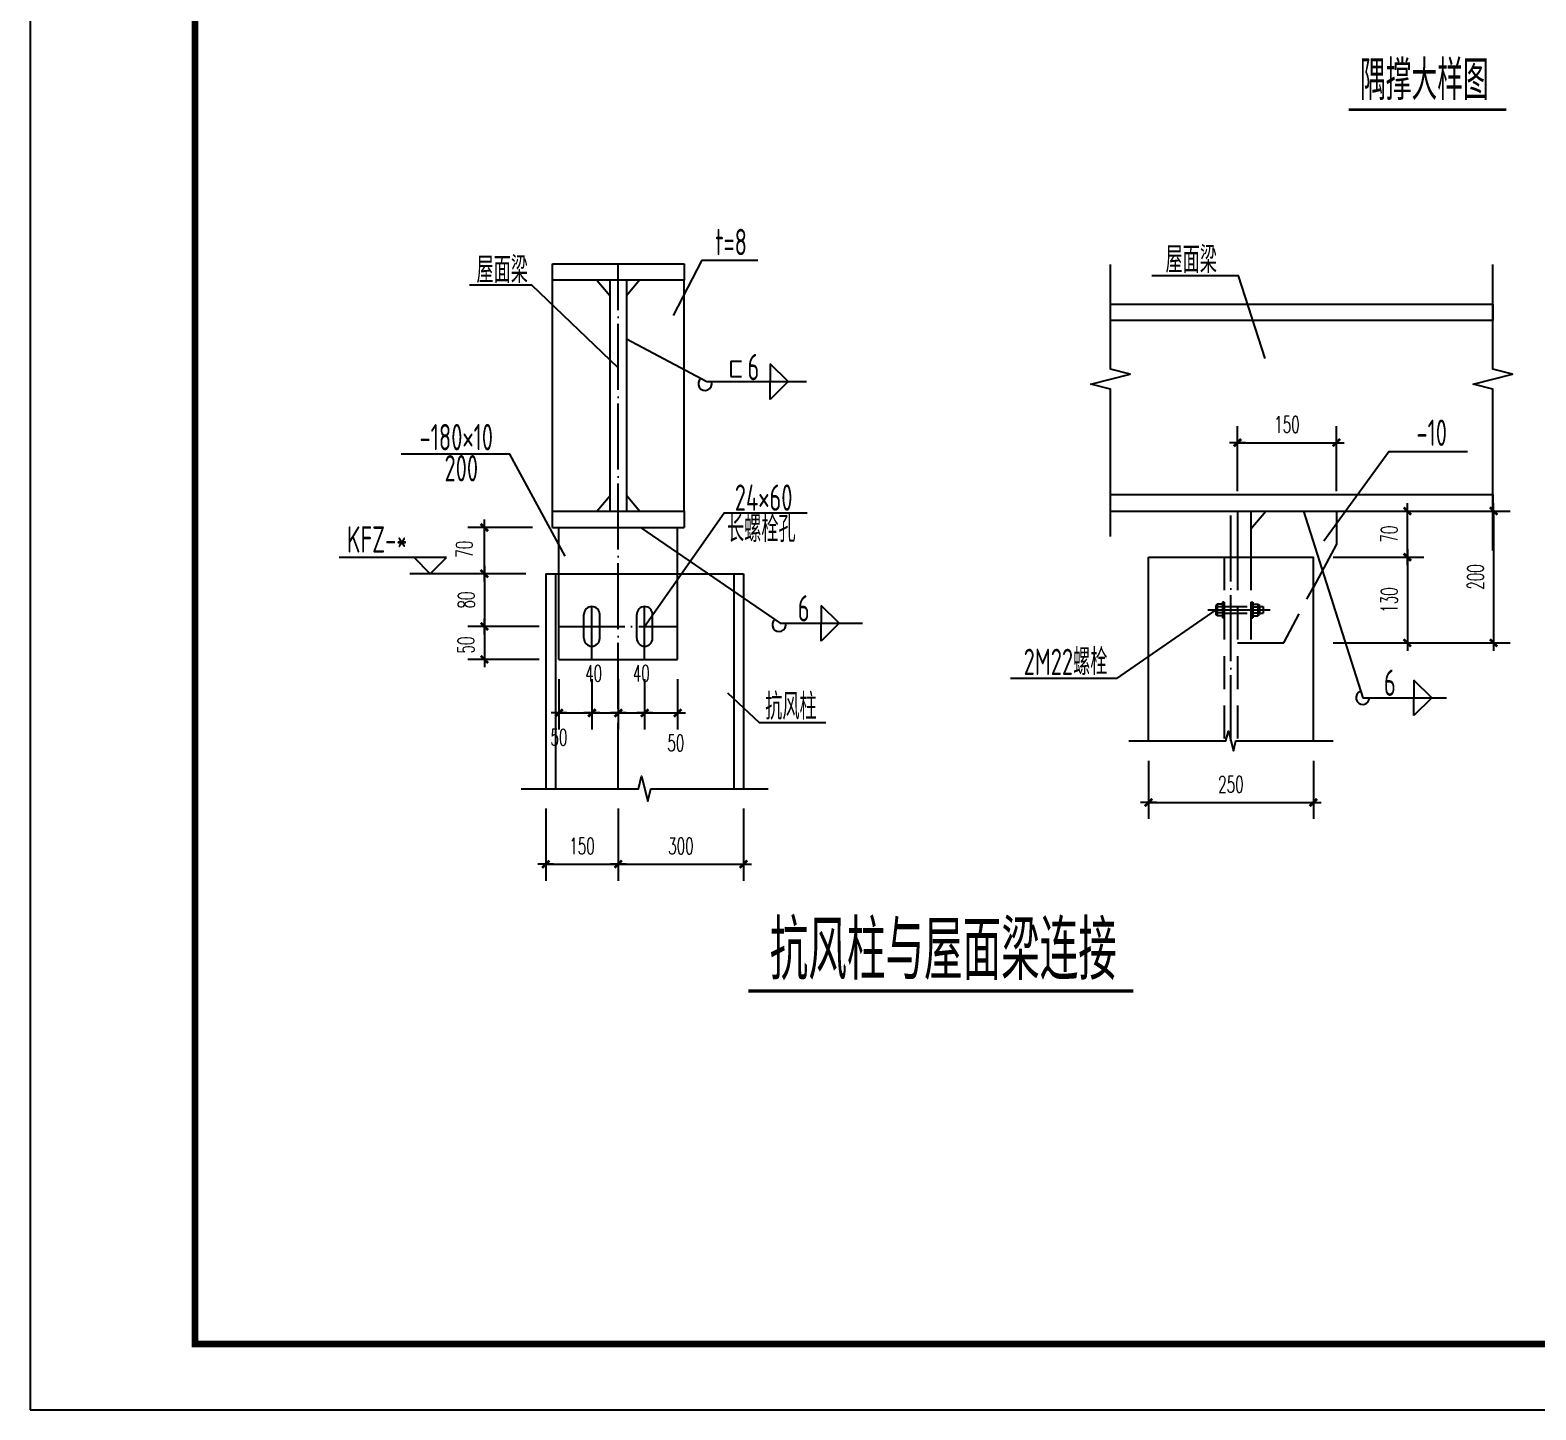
# Model space of a CAD drawing. Extents: x 14207793 to 14719554, y -1675802 to -1228715.
# Drawn here: x 14520842 to 14543680, y -1588998 to -1568071 of the extents above; entities that cross this region are included whole.
import ezdxf
from ezdxf.enums import TextEntityAlignment as Align

# ---------------------------------------------------------------- set-up
doc = ezdxf.new("R2010")
doc.units = 0
doc.header["$LTSCALE"] = 500
doc.header["$MEASUREMENT"] = 0
for name, pattern in [('DASHED2', [0.375, 0.25, -0.125]), ('DOTE', [2.42, 2, -0.2, 0.02, -0.2]), ('x2', [1.25, 0.75, -0.5])]:
    doc.linetypes.add(name, pattern=pattern)
doc.layers.get('0').update_dxf_attribs({"linetype": 'CONTINUOUS'})
doc.layers.get('DEFPOINTS').update_dxf_attribs({"color": 140, "linetype": 'CONTINUOUS'})
for name, color, linetype in [('08', 3, 'CONTINUOUS'), ('BOLT', 2, 'CONTINUOUS'), ('BOLTFILL', 2, 'CONTINUOUS'), ('BOLTX', 2, 'x2'), ('DIM', 3, 'CONTINUOUS'), ('DOTE', 8, 'DOTE'), ('PUB_DIM', 3, 'CONTINUOUS'), ('PUB_TITLE', 4, 'CONTINUOUS'), ('S', 2, 'CONTINUOUS'), ('SYMB', 7, 'CONTINUOUS'), ('柱子', 3, 'CONTINUOUS')]:
    doc.layers.add(name, color=color, linetype=linetype)
doc.styles.add('DIM_FONT', font='SIMPLEX.shx', dxfattribs={"width": 0.6})
doc.styles.get("Standard").update_dxf_attribs({"font": 'SYSZ.shx', "width": 0.75, "bigfont": 'SYFS.shx'})
doc.styles.add('TSSD_REIN', font='Tssdeng.shx', dxfattribs={"width": 0.65, "bigfont": 'hztxt.shx'})
doc.dimstyles.new('DIMN$0', dxfattribs={"dimtxt": 250, "dimasz": 0.8, "dimexe": 250, "dimexo": 300, "dimgap": 150, "dimtad": 1, "dimdec": 0, "dimzin": 0, "dimdsep": 46, "dimtxsty": 'DIM_FONT', "dimblk": '_DIMX', "dimcen": 0.09, "dimclrt": 7, "dimadec": 0, "dimazin": 0, "dimtfac": 1, "dimtdec": 0, "dimtix": 1, "dimtmove": 2, "dimatfit": 3, "dimldrblk": '_DIMX', "dimfxl": 0, "dimtolj": 1, "dimtzin": 0, "dimarcsym": 0})
doc.dimstyles.get("Standard").update_dxf_attribs({"dimtxt": 0.18, "dimasz": 0.18, "dimexe": 0.18, "dimexo": 0.0625, "dimgap": 0.09, "dimtad": 0, "dimtih": 1, "dimtoh": 1, "dimdec": 4, "dimzin": 0, "dimdsep": 46, "dimtxsty": 'Standard', "dimcen": 0.09, "dimadec": 0, "dimazin": 0, "dimtfac": 1, "dimtdec": 4, "dimtofl": 0, "dimtmove": 0, "dimatfit": 3, "dimfxl": 0, "dimtolj": 1, "dimtzin": 0, "dimarcsym": 0})

# ---------------------------------------------------------------- blocks, each defined once
blk = doc.blocks.new('_DIMX')
blk.add_line((-150, 0), (150, 0))
at = {"const_width": 50}
blk.add_lwpolyline([(-70, -70), (70, 70)], dxfattribs=at)
blk = doc.blocks.new('*D1123')
at = {"layer": 'DEFPOINTS', "color": 0}
for p in [(14527732, -1575615), (14528764, -1575615), (14528663, -1576315)]:
    blk.add_point(p, dxfattribs=at)
at = {"layer": 'PUB_DIM', "color": 0, "lineweight": -2}
for p, q in [((14528464, -1575615), (14527482, -1575615)), ((14527732, -1576314), (14527732, -1575616)), ((14528363, -1576315), (14527482, -1576315))]:
    blk.add_line(p, q, dxfattribs=at)
at = {"layer": 'PUB_DIM', "color": 0, "lineweight": -2, "xscale": 0.8, "yscale": 0.8, "zscale": 0.8}
for p, rotation in [((14527732, -1575615), 90), ((14527732, -1576315), 270)]:
    blk.add_blockref('_DIMX', p, dxfattribs=dict(at, rotation=rotation))
at = {"layer": 'PUB_DIM', "color": 7, "insert": (14527428, -1575944), "char_height": 250, "attachment_point": 5, "rotation": 90, "style": 'DIM_FONT'}
blk.add_mtext('\\A1;70', dxfattribs=at)
blk = doc.blocks.new('*D1124')
at = {"layer": 'DEFPOINTS', "color": 0}
for p in [(14528663, -1576315), (14527732, -1577115), (14528863, -1577115)]:
    blk.add_point(p, dxfattribs=at)
at = {"layer": 'PUB_DIM', "color": 0, "lineweight": -2}
for p, q in [((14528363, -1576315), (14527482, -1576315)), ((14527732, -1576316), (14527732, -1577114)), ((14528563, -1577115), (14527482, -1577115))]:
    blk.add_line(p, q, dxfattribs=at)
at = {"layer": 'PUB_DIM', "color": 0, "lineweight": -2, "xscale": 0.8, "yscale": 0.8, "zscale": 0.8}
for p, rotation in [((14527732, -1576315), 90), ((14527732, -1577115), 270)]:
    blk.add_blockref('_DIMX', p, dxfattribs=dict(at, rotation=rotation))
at = {"layer": 'PUB_DIM', "color": 7, "insert": (14527457, -1576715), "char_height": 250, "attachment_point": 5, "rotation": 90, "style": 'DIM_FONT'}
blk.add_mtext('\\A1;80', dxfattribs=at)
blk = doc.blocks.new('*D1125')
at = {"layer": 'DEFPOINTS', "color": 0}
for p in [(14528863, -1577115), (14527732, -1577615), (14528863, -1577615)]:
    blk.add_point(p, dxfattribs=at)
at = {"layer": 'PUB_DIM', "color": 0, "lineweight": -2}
for p, q in [((14528563, -1577115), (14527482, -1577115)), ((14527732, -1577116), (14527732, -1577614)), ((14528563, -1577615), (14527482, -1577615))]:
    blk.add_line(p, q, dxfattribs=at)
at = {"layer": 'PUB_DIM', "color": 0, "lineweight": -2, "xscale": 0.8, "yscale": 0.8, "zscale": 0.8}
for p, rotation in [((14527732, -1577115), 90), ((14527732, -1577615), 270)]:
    blk.add_blockref('_DIMX', p, dxfattribs=dict(at, rotation=rotation))
at = {"layer": 'PUB_DIM', "color": 7, "insert": (14527452, -1577398), "char_height": 250, "attachment_point": 5, "rotation": 90, "style": 'DIM_FONT'}
blk.add_mtext('\\A1;50', dxfattribs=at)
blk = doc.blocks.new('*D1126')
at = {"layer": 'DEFPOINTS', "color": 0}
for p in [(14529363, -1577615), (14529763, -1577615), (14529763, -1578427)]:
    blk.add_point(p, dxfattribs=at)
at = {"layer": 'PUB_DIM', "color": 0, "lineweight": -2}
for p, q in [((14529363, -1577915), (14529363, -1578677)), ((14529763, -1577915), (14529763, -1578677)), ((14529364, -1578427), (14529762, -1578427))]:
    blk.add_line(p, q, dxfattribs=at)
at = {"layer": 'PUB_DIM', "color": 0, "lineweight": -2, "xscale": 0.8, "yscale": 0.8, "zscale": 0.8, "rotation": 180}
blk.add_blockref('_DIMX', (14529363, -1578427), dxfattribs=at)
at = {"layer": 'PUB_DIM', "color": 0, "lineweight": -2, "xscale": 0.8, "yscale": 0.8, "zscale": 0.8}
blk.add_blockref('_DIMX', (14529763, -1578427), dxfattribs=at)
at = {"layer": 'PUB_DIM', "color": 7, "insert": (14529389, -1577827), "char_height": 250, "attachment_point": 5, "style": 'DIM_FONT'}
blk.add_mtext('\\A1;40', dxfattribs=at)
blk = doc.blocks.new('*D1127')
at = {"layer": 'DEFPOINTS', "color": 0}
for p in [(14529763, -1577615), (14530163, -1577615), (14530163, -1578427)]:
    blk.add_point(p, dxfattribs=at)
at = {"layer": 'PUB_DIM', "color": 0, "lineweight": -2}
for p, q in [((14529763, -1577915), (14529763, -1578677)), ((14530163, -1577915), (14530163, -1578677)), ((14529764, -1578427), (14530162, -1578427))]:
    blk.add_line(p, q, dxfattribs=at)
at = {"layer": 'PUB_DIM', "color": 0, "lineweight": -2, "xscale": 0.8, "yscale": 0.8, "zscale": 0.8, "rotation": 180}
blk.add_blockref('_DIMX', (14529763, -1578427), dxfattribs=at)
at = {"layer": 'PUB_DIM', "color": 0, "lineweight": -2, "xscale": 0.8, "yscale": 0.8, "zscale": 0.8}
blk.add_blockref('_DIMX', (14530163, -1578427), dxfattribs=at)
at = {"layer": 'PUB_DIM', "color": 7, "insert": (14530111, -1577827), "char_height": 250, "attachment_point": 5, "style": 'DIM_FONT'}
blk.add_mtext('\\A1;40', dxfattribs=at)
blk = doc.blocks.new('*D1128')
at = {"layer": 'DEFPOINTS', "color": 0}
for p in [(14530163, -1577615), (14530663, -1577615), (14530663, -1578427)]:
    blk.add_point(p, dxfattribs=at)
at = {"layer": 'PUB_DIM', "color": 0, "lineweight": -2}
for p, q in [((14530163, -1577915), (14530163, -1578677)), ((14530663, -1577915), (14530663, -1578677)), ((14530164, -1578427), (14530662, -1578427))]:
    blk.add_line(p, q, dxfattribs=at)
at = {"layer": 'PUB_DIM', "color": 0, "lineweight": -2, "xscale": 0.8, "yscale": 0.8, "zscale": 0.8, "rotation": 180}
blk.add_blockref('_DIMX', (14530163, -1578427), dxfattribs=at)
at = {"layer": 'PUB_DIM', "color": 0, "lineweight": -2, "xscale": 0.8, "yscale": 0.8, "zscale": 0.8}
blk.add_blockref('_DIMX', (14530663, -1578427), dxfattribs=at)
at = {"layer": 'PUB_DIM', "color": 7, "insert": (14530636, -1578884), "char_height": 250, "attachment_point": 5, "style": 'DIM_FONT'}
blk.add_mtext('\\A1;50', dxfattribs=at)
blk = doc.blocks.new('*D1129')
at = {"layer": 'DEFPOINTS', "color": 0}
for p in [(14528863, -1577615), (14529363, -1577615), (14529363, -1578427)]:
    blk.add_point(p, dxfattribs=at)
at = {"layer": 'PUB_DIM', "color": 0, "lineweight": -2}
for p, q in [((14528863, -1577915), (14528863, -1578677)), ((14529363, -1577915), (14529363, -1578677)), ((14528864, -1578427), (14529362, -1578427))]:
    blk.add_line(p, q, dxfattribs=at)
at = {"layer": 'PUB_DIM', "color": 0, "lineweight": -2, "xscale": 0.8, "yscale": 0.8, "zscale": 0.8, "rotation": 180}
blk.add_blockref('_DIMX', (14528863, -1578427), dxfattribs=at)
at = {"layer": 'PUB_DIM', "color": 0, "lineweight": -2, "xscale": 0.8, "yscale": 0.8, "zscale": 0.8}
blk.add_blockref('_DIMX', (14529363, -1578427), dxfattribs=at)
at = {"layer": 'PUB_DIM', "color": 7, "insert": (14528863, -1578797), "char_height": 250, "attachment_point": 5, "style": 'DIM_FONT'}
blk.add_mtext('\\A1;50', dxfattribs=at)
blk = doc.blocks.new('*D1130')
at = {"layer": 'DEFPOINTS', "color": 0}
for p in [(14540655, -1574328), (14539155, -1575365), (14540655, -1575365)]:
    blk.add_point(p, dxfattribs=at)
at = {"layer": 'PUB_DIM', "color": 0, "lineweight": -2}
for p, q in [((14539155, -1575065), (14539155, -1574078)), ((14540655, -1575065), (14540655, -1574078)), ((14539156, -1574328), (14540654, -1574328))]:
    blk.add_line(p, q, dxfattribs=at)
at = {"layer": 'PUB_DIM', "color": 0, "lineweight": -2, "xscale": 0.8, "yscale": 0.8, "zscale": 0.8, "rotation": 180}
blk.add_blockref('_DIMX', (14539155, -1574328), dxfattribs=at)
at = {"layer": 'PUB_DIM', "color": 0, "lineweight": -2, "xscale": 0.8, "yscale": 0.8, "zscale": 0.8}
blk.add_blockref('_DIMX', (14540655, -1574328), dxfattribs=at)
at = {"layer": 'PUB_DIM', "color": 7, "insert": (14539905, -1574053), "char_height": 250, "attachment_point": 5, "style": 'DIM_FONT'}
blk.add_mtext('\\A1;150', dxfattribs=at)
blk = doc.blocks.new('*D1131')
at = {"layer": 'DEFPOINTS', "color": 0}
for p in [(14540962, -1575365), (14540812, -1577365), (14543039, -1577365)]:
    blk.add_point(p, dxfattribs=at)
at = {"layer": 'PUB_DIM', "color": 0, "lineweight": -2}
for p, q in [((14541262, -1575365), (14543289, -1575365)), ((14543039, -1575366), (14543039, -1577364)), ((14541112, -1577365), (14543289, -1577365))]:
    blk.add_line(p, q, dxfattribs=at)
at = {"layer": 'PUB_DIM', "color": 0, "lineweight": -2, "xscale": 0.8, "yscale": 0.8, "zscale": 0.8}
for p, rotation in [((14543039, -1575365), 90), ((14543039, -1577365), 270)]:
    blk.add_blockref('_DIMX', p, dxfattribs=dict(at, rotation=rotation))
at = {"layer": 'PUB_DIM', "color": 7, "insert": (14542764, -1576365), "char_height": 250, "attachment_point": 5, "rotation": 90, "style": 'DIM_FONT'}
blk.add_mtext('\\A1;200', dxfattribs=at)
blk = doc.blocks.new('*D1132')
at = {"layer": 'DEFPOINTS', "color": 0}
for p in [(14540322, -1575365), (14541731, -1575365), (14540305, -1576065)]:
    blk.add_point(p, dxfattribs=at)
at = {"layer": 'PUB_DIM', "color": 0, "lineweight": -2}
for p, q in [((14540622, -1575365), (14541981, -1575365)), ((14541731, -1576064), (14541731, -1575366)), ((14540605, -1576065), (14541981, -1576065))]:
    blk.add_line(p, q, dxfattribs=at)
at = {"layer": 'PUB_DIM', "color": 0, "lineweight": -2, "xscale": 0.8, "yscale": 0.8, "zscale": 0.8}
for p, rotation in [((14541731, -1575365), 90), ((14541731, -1576065), 270)]:
    blk.add_blockref('_DIMX', p, dxfattribs=dict(at, rotation=rotation))
at = {"layer": 'PUB_DIM', "color": 7, "insert": (14541456, -1575715), "char_height": 250, "attachment_point": 5, "rotation": 90, "style": 'DIM_FONT'}
blk.add_mtext('\\A1;70', dxfattribs=at)
blk = doc.blocks.new('*D1133')
at = {"layer": 'DEFPOINTS', "color": 0}
for p in [(14540305, -1576065), (14540305, -1577365), (14541731, -1577365)]:
    blk.add_point(p, dxfattribs=at)
at = {"layer": 'PUB_DIM', "color": 0, "lineweight": -2}
for p, q in [((14540605, -1576065), (14541981, -1576065)), ((14541731, -1576066), (14541731, -1577364)), ((14540605, -1577365), (14541981, -1577365))]:
    blk.add_line(p, q, dxfattribs=at)
at = {"layer": 'PUB_DIM', "color": 0, "lineweight": -2, "xscale": 0.8, "yscale": 0.8, "zscale": 0.8}
for p, rotation in [((14541731, -1576065), 90), ((14541731, -1577365), 270)]:
    blk.add_blockref('_DIMX', p, dxfattribs=dict(at, rotation=rotation))
at = {"layer": 'PUB_DIM', "color": 7, "insert": (14541456, -1576715), "char_height": 250, "attachment_point": 5, "rotation": 90, "style": 'DIM_FONT'}
blk.add_mtext('\\A1;130', dxfattribs=at)
blk = doc.blocks.new('*D1134')
at = {"layer": 'DEFPOINTS', "color": 0}
for p in [(14528663, -1579576), (14529763, -1579576), (14529763, -1580721)]:
    blk.add_point(p, dxfattribs=at)
at = {"layer": 'PUB_DIM', "color": 0, "lineweight": -2}
for p, q in [((14528663, -1579876), (14528663, -1580971)), ((14529763, -1579876), (14529763, -1580971)), ((14528664, -1580721), (14529762, -1580721))]:
    blk.add_line(p, q, dxfattribs=at)
at = {"layer": 'PUB_DIM', "color": 0, "lineweight": -2, "xscale": 0.8, "yscale": 0.8, "zscale": 0.8, "rotation": 180}
blk.add_blockref('_DIMX', (14528663, -1580721), dxfattribs=at)
at = {"layer": 'PUB_DIM', "color": 0, "lineweight": -2, "xscale": 0.8, "yscale": 0.8, "zscale": 0.8}
blk.add_blockref('_DIMX', (14529763, -1580721), dxfattribs=at)
at = {"layer": 'PUB_DIM', "color": 7, "insert": (14529213, -1580446), "char_height": 250, "attachment_point": 5, "style": 'DIM_FONT'}
blk.add_mtext('\\A1;150', dxfattribs=at)
blk = doc.blocks.new('*D1135')
at = {"layer": 'DEFPOINTS', "color": 0}
for p in [(14529763, -1579576), (14531663, -1579576), (14531663, -1580721)]:
    blk.add_point(p, dxfattribs=at)
at = {"layer": 'PUB_DIM', "color": 0, "lineweight": -2}
for p, q in [((14529763, -1579876), (14529763, -1580971)), ((14531663, -1579876), (14531663, -1580971)), ((14529764, -1580721), (14531662, -1580721))]:
    blk.add_line(p, q, dxfattribs=at)
at = {"layer": 'PUB_DIM', "color": 0, "lineweight": -2, "xscale": 0.8, "yscale": 0.8, "zscale": 0.8, "rotation": 180}
blk.add_blockref('_DIMX', (14529763, -1580721), dxfattribs=at)
at = {"layer": 'PUB_DIM', "color": 0, "lineweight": -2, "xscale": 0.8, "yscale": 0.8, "zscale": 0.8}
blk.add_blockref('_DIMX', (14531663, -1580721), dxfattribs=at)
at = {"layer": 'PUB_DIM', "color": 7, "insert": (14530713, -1580446), "char_height": 250, "attachment_point": 5, "style": 'DIM_FONT'}
blk.add_mtext('\\A1;300', dxfattribs=at)
blk = doc.blocks.new('*D1136')
at = {"layer": 'DEFPOINTS', "color": 0}
for p in [(14537805, -1578852), (14540305, -1578852), (14540305, -1579785)]:
    blk.add_point(p, dxfattribs=at)
at = {"layer": 'PUB_DIM', "color": 0, "lineweight": -2}
for p, q in [((14537805, -1579152), (14537805, -1580035)), ((14540305, -1579152), (14540305, -1580035)), ((14537806, -1579785), (14540304, -1579785))]:
    blk.add_line(p, q, dxfattribs=at)
at = {"layer": 'PUB_DIM', "color": 0, "lineweight": -2, "xscale": 0.8, "yscale": 0.8, "zscale": 0.8, "rotation": 180}
blk.add_blockref('_DIMX', (14537805, -1579785), dxfattribs=at)
at = {"layer": 'PUB_DIM', "color": 0, "lineweight": -2, "xscale": 0.8, "yscale": 0.8, "zscale": 0.8}
blk.add_blockref('_DIMX', (14540305, -1579785), dxfattribs=at)
at = {"layer": 'PUB_DIM', "color": 7, "insert": (14539055, -1579510), "char_height": 250, "attachment_point": 5, "style": 'DIM_FONT'}
blk.add_mtext('\\A1;250', dxfattribs=at)

msp = doc.modelspace()

# ---------------------------------------------------------------- linework, layer by layer
for p, q in [((14528763.7, -1575365), (14528763.7, -1571865)), ((14529440, -1571865), (14529637.7, -1572102.9)), ((14530085.41, -1571865), (14529887.7, -1572102.9)), ((14530761.7, -1575365), (14530761.7, -1571865)), ((14529440, -1575365), (14529637.7, -1575127.1)), ((14530085.41, -1575365), (14529887.7, -1575127.1)), ((14527157.19, -1576069.83), (14525528.39, -1576069.83)), ((14526912.01, -1576315), (14526666.84, -1576069.83)), ((14526912.01, -1576315), (14527157.19, -1576069.83)), ((14528363.2, -1576315), (14526603.82, -1576315))]:
    msp.add_line(p, q)
at = {"color": 2, "linetype": 'Continuous'}
for p, q in [((14532339.03, -1573402.5), (14532069.03, -1573132.5)), ((14532069.03, -1573132.5), (14532069.03, -1573402.5)), ((14532339.03, -1573402.5), (14532069.03, -1573672.5)), ((14532069.03, -1573672.5), (14532069.03, -1573402.5)), ((14533111.39, -1577066.61), (14532841.39, -1576796.61)), ((14532841.39, -1576796.61), (14532841.39, -1577066.61)), ((14533111.39, -1577066.61), (14532841.39, -1577336.61)), ((14532841.39, -1577336.61), (14532841.39, -1577066.61)), ((14542100.04, -1578197.59), (14541830.04, -1577927.59)), ((14541830.04, -1577927.59), (14541830.04, -1578197.59)), ((14542100.04, -1578197.59), (14541830.04, -1578467.59)), ((14541830.04, -1578467.59), (14541830.04, -1578197.59))]:
    msp.add_line(p, q, dxfattribs=at)
at = {"const_width": 50}
msp.add_lwpolyline([(14531735.01, -1582642.5), (14537574.99, -1582642.5)], dxfattribs=at)
at = {"layer": 'BOLT'}
for p, q in [((14538844.96, -1576775.09), (14538823.75, -1576796.3)), ((14538823.75, -1576796.3), (14538823.75, -1576933.87)), ((14538844.96, -1576955.09), (14538823.75, -1576933.87)), ((14538924.96, -1576775.09), (14538844.96, -1576775.09)), ((14538844.96, -1576775.09), (14538844.96, -1576955.09)), ((14538924.96, -1576820.09), (14538844.96, -1576820.09)), ((14538924.96, -1576910.09), (14538844.96, -1576910.09)), ((14538924.96, -1576745.09), (14538924.96, -1576985.09)), ((14538954.96, -1576745.09), (14538924.96, -1576745.09)), ((14538954.96, -1576745.09), (14538954.96, -1576985.09)), ((14539354.96, -1576745.09), (14539354.96, -1576985.09)), ((14539354.96, -1576745.09), (14539384.96, -1576745.09)), ((14539384.96, -1576745.09), (14539384.96, -1576985.09)), ((14539384.96, -1576775.09), (14539384.96, -1576955.09)), ((14539384.96, -1576775.09), (14539464.96, -1576775.09)), ((14539384.96, -1576820.09), (14539464.96, -1576820.09)), ((14539384.96, -1576910.09), (14539464.96, -1576910.09)), ((14539464.96, -1576775.09), (14539464.96, -1576955.09)), ((14539464.96, -1576775.09), (14539486.17, -1576796.3)), ((14539464.96, -1576955.09), (14539486.17, -1576933.87)), ((14539486.17, -1576796.3), (14539486.17, -1576933.87)), ((14539486.17, -1576815.09), (14539546.18, -1576815.09)), ((14539486.17, -1576915.09), (14539546.18, -1576915.09)), ((14539546.18, -1576815.09), (14539546.18, -1576915.09)), ((14538924.96, -1576955.09), (14538844.96, -1576955.09)), ((14538954.96, -1576985.09), (14538924.96, -1576985.09)), ((14539354.96, -1576985.09), (14539384.96, -1576985.09)), ((14539384.96, -1576955.09), (14539464.96, -1576955.09))]:
    msp.add_line(p, q, dxfattribs=at)
at = {"layer": 'BOLTFILL'}
msp.add_line((14538703.71, -1576865.09), (14539648.71, -1576865.09), dxfattribs=at)
at = {"layer": 'BOLTX'}
for p, q in [((14538924.96, -1576815.09), (14539486.17, -1576815.09)), ((14538924.96, -1576915.09), (14539486.17, -1576915.09))]:
    msp.add_line(p, q, dxfattribs=at)
at = {"layer": 'DIM'}
for p, q in [((14531471.55, -1573090), (14531471.55, -1573322.24)), ((14531471.55, -1573090), (14531630.38, -1573090)), ((14531471.55, -1573322.24), (14531630.38, -1573322.24)), ((14538954.96, -1575365.09), (14540454.96, -1575365.09)), ((14540654.96, -1575365.09), (14540654.96, -1575865.09)), ((14540654.96, -1575865.09), (14540304.96, -1576521.34)), ((14529242.7, -1577295), (14529242.7, -1576935)), ((14529482.7, -1577295), (14529482.7, -1576935)), ((14530042.7, -1577295), (14530042.7, -1576935)), ((14530282.7, -1577295), (14530282.7, -1576935))]:
    msp.add_line(p, q, dxfattribs=at)
at = {"layer": 'DIM', "const_width": 39.69}
msp.add_lwpolyline([(14543230, -1569279.59), (14540839.86, -1569279.59)], dxfattribs=at)
at = {"layer": 'DIM'}
for points in [[(14530602.27, -1572399.12), (14531036.2, -1571557.6), (14531036.2, -1571557.6), (14531880, -1571557.6)], [(14539572.83, -1573050.96), (14539169.77, -1571797.45), (14539169.77, -1571797.45), (14537853.82, -1571797.45)], [(14529762.7, -1573192.52), (14528454.26, -1571939.01), (14528454.26, -1571939.01), (14527507.5, -1571939.01)], [(14528957.28, -1576049.12), (14528120.02, -1574504.12), (14528120.02, -1574504.12), (14526472.5, -1574504.12)], [(14540463.71, -1575817.59), (14541449.71, -1574461.7), (14541449.71, -1574461.7), (14542643.71, -1574461.7)], [(14530162.7, -1577115), (14531368.71, -1575394.12), (14531368.71, -1575394.12), (14532627.5, -1575394.12)], [(14538823.75, -1576865.09), (14537320.45, -1577902.59), (14537320.45, -1577902.59), (14535710, -1577902.59)], [(14531419.78, -1578120.32), (14531898.71, -1578573.8), (14531898.71, -1578573.8), (14532910, -1578573.8)]]:
    msp.add_lwpolyline(points, dxfattribs=at)
for centre, radius, start, end in [((14531078.68, -1573434.02), 101.9, 128.785619, 18.01804), ((14529362.7, -1576935), 120, 0, 180), ((14530162.7, -1576935), 120, 0, 180), ((14532201.49, -1577090.85), 101.9, 128.785619, 13.756833), ((14529362.7, -1577295), 120, 180, 0), ((14530162.7, -1577295), 120, 180, 0), ((14541053.29, -1578197.59), 101.9, 107.573544, 0)]:
    msp.add_arc(centre, radius, start, end, dxfattribs=at)
at = {"layer": 'DOTE'}
for p, q in [((14529762.7, -1579576.1), (14529762.7, -1571615)), ((14539054.96, -1578852.4), (14539054.96, -1575365.09)), ((14529362.7, -1577615), (14529362.7, -1576815)), ((14530162.7, -1577615), (14530162.7, -1576815)), ((14528862.7, -1577115), (14530662.7, -1577115))]:
    msp.add_line(p, q, dxfattribs=at)
at = {"layer": 'PUB_TITLE'}
msp.add_lwpolyline([(14520842.5, -1588997.5), (14580242.5, -1588997.5), (14580242.5, -1546997.5), (14520842.5, -1546997.5)], close=True, dxfattribs=at)
at = {"layer": 'PUB_TITLE', "const_width": 100}
msp.add_lwpolyline([(14523342.5, -1587997.5), (14579242.5, -1587997.5), (14579242.5, -1547997.5), (14523342.5, -1547997.5)], close=True, dxfattribs=at)
at = {"layer": 'S'}
for p, q in [((14528763.7, -1571615), (14530763.7, -1571615)), ((14528763.7, -1571865), (14528763.7, -1571615)), ((14530763.7, -1571615), (14530763.7, -1571865)), ((14530763.7, -1571865), (14528763.7, -1571865)), ((14529637.7, -1575365), (14529637.7, -1571865)), ((14529887.7, -1571865), (14529887.7, -1575365)), ((14537228.71, -1572225.6), (14543026.72, -1572225.6)), ((14537228.71, -1572475.6), (14537228.71, -1572225.6)), ((14543026.72, -1572225.6), (14543026.72, -1572475.6)), ((14543026.72, -1572475.6), (14537228.71, -1572475.6)), ((14537228.71, -1575115.09), (14543026.72, -1575115.09)), ((14537228.71, -1575365.09), (14537228.71, -1575115.09)), ((14543026.72, -1575115.09), (14543026.72, -1575365.09)), ((14528763.7, -1575365), (14530763.7, -1575365)), ((14528763.7, -1575615), (14528763.7, -1575365)), ((14530763.7, -1575365), (14530763.7, -1575615)), ((14537228.71, -1575365.09), (14543026.72, -1575365.09)), ((14539154.96, -1575365.09), (14539154.96, -1576065.09)), ((14539354.96, -1575365.09), (14539354.96, -1576065.09)), ((14539354.96, -1575635.09), (14539583.71, -1575365.09)), ((14528763.7, -1575615), (14530763.7, -1575615)), ((14528862.7, -1577615), (14528862.7, -1575615)), ((14530662.7, -1577615), (14530662.7, -1575615)), ((14537804.96, -1578852.4), (14537804.96, -1576065.09)), ((14537804.96, -1576065.09), (14540304.96, -1576065.09)), ((14540304.96, -1578852.4), (14540304.96, -1576065.09)), ((14528663.2, -1576315), (14528663.2, -1579576.1)), ((14528663.2, -1576315), (14531663.2, -1576315)), ((14528813.2, -1576315), (14528813.2, -1579576.1)), ((14531513.2, -1576314.5), (14531513.2, -1579576.1)), ((14531663.2, -1576315), (14531663.2, -1579576.1)), ((14539154.96, -1577365.09), (14539354.96, -1577365.09)), ((14528862.7, -1577615), (14530662.7, -1577615))]:
    msp.add_line(p, q, dxfattribs=at)
at = {"layer": 'SYMB'}
for points in [[(14537228.71, -1575752.59), (14537228.71, -1573515.09), (14536928.66, -1573440.28), (14537528.76, -1573289.9), (14537228.71, -1573215.09), (14537228.71, -1571625.6)], [(14543026.72, -1575965.09), (14543026.72, -1573515.09), (14542726.67, -1573440.28), (14543326.76, -1573289.9), (14543026.72, -1573215.09), (14543026.72, -1571625.6)], [(14537504.96, -1578852.4), (14538979.96, -1578852.4), (14539017.37, -1578702.38), (14539092.56, -1579002.43), (14539129.96, -1578852.4), (14540604.96, -1578852.4)], [(14528288.2, -1579576.1), (14530069.45, -1579576.1), (14530116.21, -1579388.57), (14530210.2, -1579763.63), (14530256.95, -1579576.1), (14532038.2, -1579576.1)]]:
    msp.add_lwpolyline(points, dxfattribs=at)
at = {"layer": '柱子', "color": 2, "linetype": 'DASHED2', "ltscale": 4}
for p, q in [((14538954.96, -1576065.09), (14538954.96, -1578852.4)), ((14539154.96, -1576065.09), (14539154.96, -1578852.4)), ((14539354.96, -1576065.09), (14539354.96, -1577365.09)), ((14539854.96, -1577365.09), (14540304.96, -1576521.34)), ((14539354.96, -1577365.09), (14539854.96, -1577365.09))]:
    msp.add_line(p, q, dxfattribs=at)

# ---------------------------------------------------------------- texts
at = {"color": 2, "linetype": 'Continuous', "style": 'TSSD_REIN', "width": 0.65}
for p in [(14531812.35, -1573381.26), (14541465.85, -1578168.85)]:
    msp.add_text('6', height=400, dxfattribs=at).set_placement(p, align=Align.CENTER)
at = {"style": 'TSSD_REIN', "width": 0.65}
msp.add_text('KFZ-*', height=400, dxfattribs=at).set_placement((14525647.73, -1575996.6))
at = {"layer": '08', "color": 7, "style": 'TSSD_REIN', "width": 0.65}
msp.add_text('抗风柱与屋面梁连接', height=900, dxfattribs=at).set_placement((14532060.33, -1582475.1))
at = {"layer": 'DIM', "style": 'TSSD_REIN', "width": 0.65}
msp.add_text('隅撑大样图', height=600, dxfattribs=at).set_placement((14541014.27, -1569130.73))
for s, p in [('t=8', (14531474.24, -1571485.1, -2)), ('屋面梁', (14538453.33, -1571752.45, -2)), ('屋面梁', (14528002.83, -1571906.51, -2)), ('-10', (14542100.25, -1574376.7, -2)), ('-180×10', (14527306.27, -1574444.12)), ('200', (14527382.17, -1574916.26)), ('24×60 ', (14532046.74, -1575361.62, -2)), ('长螺栓孔', (14531932.99, -1575836.26, -2)), ('6', (14532575.3, -1577040.37)), ('2M22螺栓', (14536545.98, -1577852.59, -2)), ('抗风柱', (14532381.74, -1578528.8, -2))]:
    msp.add_text(s, height=400, dxfattribs=at).set_placement(p, align=Align.CENTER)

# ---------------------------------------------------------------- dimensions: what is measured, and where the dimension line sits
at = {"layer": 'PUB_DIM'}
for base, p1, p2, text, picture, middle in [((14540654.96, -1574327.59), (14539154.96, -1575365.09), (14540654.96, -1575365.09), '150', '*D1130', (14539904.96, -1574052.59)), ((14540304.96, -1579784.9), (14537804.96, -1578852.4), (14540304.96, -1578852.4), '250', '*D1136', (14539054.96, -1579509.9)), ((14529762.7, -1580721.17), (14528663.2, -1579576.1), (14529762.7, -1579576.1), '150', '*D1134', (14529212.95, -1580446.17)), ((14531663.2, -1580721.17), (14529762.7, -1579576.1), (14531663.2, -1579576.1), '300', '*D1135', (14530712.95, -1580446.17))]:
    dim = msp.add_linear_dim(base=base, p1=p1, p2=p2, text=text, dimstyle='DIMN$0', dxfattribs=at)
    dim.commit()
    dim.dimension.update_dxf_attribs({"geometry": picture, "text_midpoint": middle})
for base, p1, p2, text, picture, middle in [((14541731.21, -1575365.09), (14540304.96, -1576065.09), (14540322.46, -1575365.09), '70', '*D1132', (14541456.21, -1575715.09)), ((14543038.71, -1577365.09), (14540962.46, -1575365.09), (14540812.46, -1577365.09), '200', '*D1131', (14542763.71, -1576365.09)), ((14541731.21, -1577365.09), (14540304.96, -1576065.09), (14540304.96, -1577365.09), '130', '*D1133', (14541456.21, -1576715.09)), ((14527732.28, -1577115), (14528663.2, -1576315), (14528862.7, -1577115), '80', '*D1124', (14527457.28, -1576715))]:
    dim = msp.add_linear_dim(base=base, p1=p1, p2=p2, angle=90, text=text, dimstyle='DIMN$0', dxfattribs=at)
    dim.commit()
    dim.dimension.update_dxf_attribs({"geometry": picture, "text_midpoint": middle})
for base, p1, p2, text, picture, middle in [((14527732.28, -1575615), (14528663.2, -1576315), (14528763.7, -1575615), '70', '*D1123', (14527427.5, -1575944.17)), ((14527732.28, -1577615), (14528862.7, -1577115), (14528862.7, -1577615), '50', '*D1125', (14527452.5, -1577397.5))]:
    dim = msp.add_linear_dim(base=base, p1=p1, p2=p2, angle=90, text=text, dimstyle='DIMN$0', dxfattribs=at)
    dim.commit()
    dim.dimension.update_dxf_attribs({"geometry": picture, "text_midpoint": middle, "dimtype": 160})
for base, p1, p2, text, picture, middle in [((14529362.7, -1578426.62), (14528862.7, -1577615), (14529362.7, -1577615), '50', '*D1129', (14528862.7, -1578796.67)), ((14529762.7, -1578426.62), (14529362.7, -1577615), (14529762.7, -1577615), '40', '*D1126', (14529388.95, -1577826.62)), ((14530162.7, -1578426.62), (14529762.7, -1577615), (14530162.7, -1577615), '40', '*D1127', (14530111.45, -1577826.62)), ((14530662.7, -1578426.62), (14530162.7, -1577615), (14530662.7, -1577615), '50', '*D1128', (14530636.45, -1578884.17))]:
    dim = msp.add_linear_dim(base=base, p1=p1, p2=p2, text=text, dimstyle='DIMN$0', dxfattribs=at)
    dim.commit()
    dim.dimension.update_dxf_attribs({"geometry": picture, "text_midpoint": middle, "dimtype": 160})

# ---------------------------------------------------------------- leaders
at = {"color": 7, "linetype": 'Continuous'}
for points in [[(14529887.7, -1572754.12), (14531104.79, -1573402.5), (14532617.5, -1573402.5)], [(14540156.21, -1575365.09), (14541053.29, -1578197.59), (14542326.21, -1578197.59)], [(14530102.28, -1575615), (14532218.11, -1577066.61), (14533464.67, -1577066.61)]]:
    msp.add_leader(points, dimstyle='Standard', override={"dimscale": 1, "dimasz": 85, "dimclrd": 7, "dimclre": 28, "dimclrt": 7}, dxfattribs=at)

doc.saveas('drawing.dxf')
